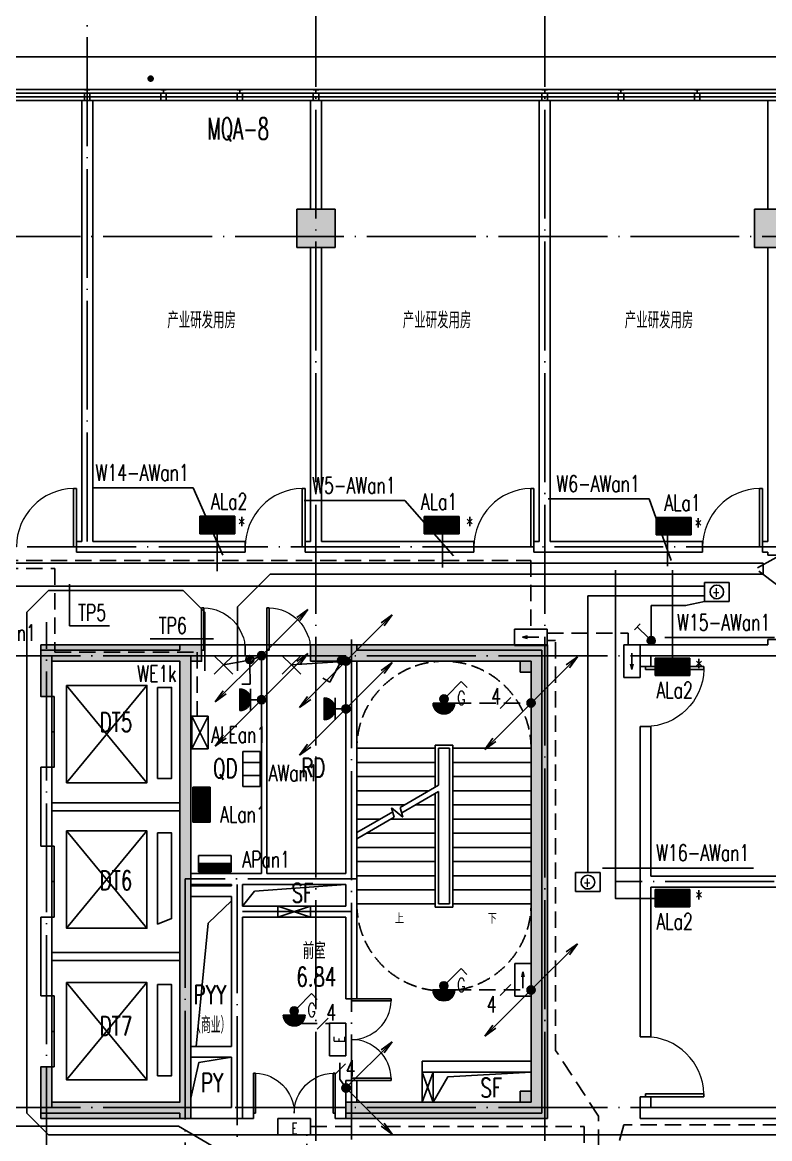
# Model space of a CAD drawing. Extents: x 1980812 to 2226895, y -554123 to 281606.
# Drawn here: x 2022974 to 2036698, y -379909 to -359403 of the extents above; entities that cross this region are included whole.
import ezdxf
from ezdxf.enums import TextEntityAlignment as Align

# ---------------------------------------------------------------- set-up
doc = ezdxf.new("R2010")
doc.units = 0
doc.header["$LTSCALE"] = 1000
doc.header["$MEASUREMENT"] = 0
for name, pattern in [('DASH', [0.35, 0.25, -0.1]), ('DOTE', [2.42, 2, -0.2, 0.02, -0.2]), ('DQXX', [4.5, 3, -1.5])]:
    doc.linetypes.add(name, pattern=pattern)
for name, color, linetype in [('$TD_AUDIT_GENERATED_(158)', 8, 'Continuous'), ('$TD_AUDIT_GENERATED_(1F3)', 7, 'Continuous'), ('$TD_AUDIT_GENERATED_(1FCF)', 8, 'Continuous'), ('$TD_AUDIT_GENERATED_(210)', 8, 'Continuous'), ('$TD_AUDIT_GENERATED_(2762)', 8, 'Continuous'), ('$TD_AUDIT_GENERATED_(276D)', 8, 'Continuous'), ('$TD_AUDIT_GENERATED_(2A51)', 8, 'Continuous'), ('1', 1, 'Continuous'), ('COLU', 8, 'Continuous'), ('COLU_HATCH', 8, 'Continuous'), ('CURTWALL', 8, 'Continuous'), ('DIM_SYMB', 8, 'Continuous'), ('dote', 8, 'DOTE'), ('DQ1', 1, 'Continuous'), ('DQ2', 2, 'Continuous'), ('DQ7', 7, 'Continuous'), ('DQK', 7, 'Continuous'), ('DQK1', 1, 'Continuous'), ('DQK7', 7, 'Continuous'), ('DQqj', 1, 'Continuous'), ('DQX', 2, 'DQXX'), ('PUB_TEXT', 8, 'Continuous'), ('STAIR', 8, 'Continuous'), ('WALL', 7, 'Continuous'), ('WINDOW', 8, 'Continuous')]:
    doc.layers.add(name, color=color, linetype=linetype)
doc.styles.add('_TCH_DIM', font='SIMPLEX', dxfattribs={"bigfont": 'GBCBIG'})
doc.styles.add('D8', font='txtw.shx', dxfattribs={"width": 0.7, "bigfont": 'hztxtw.shx'})
doc.styles.add('HZF', font='ROMANS2', dxfattribs={"width": 0.7, "bigfont": 'HZDF2'})
doc.styles.add('HZTXTW', font='txtw.shx', dxfattribs={"width": 0.6, "bigfont": 'hztxtw.shx'})

# ---------------------------------------------------------------- blocks, each defined once
blk = doc.blocks.new('$TD_AUDIT_GENERATED_(9F)')
at = {"layer": 'dote'}
for p, q in [((31700, 30469), (31700, -6248)), ((35900, 30469), (35900, -5250)), ((27500, 17700), (27500, 30123)), ((56411, 26000), (-8456, 26000)), ((56413, 23300), (-8454, 23300)), ((56413, 15600), (-8454, 15600)), ((54631, 11450), (37209, 11450)), ((56413, 7300), (-8454, 7300))]:
    blk.add_line(p, q, dxfattribs=at)
blk = doc.blocks.new('A$C63E13691')
at = {"layer": 'WALL'}
for p, q in [((0, -650), (0, 100)), ((0, 100), (200, 100)), ((200, -650), (200, 100)), ((0, -650), (200, -650)), ((0, -3400), (0, -1950)), ((0, -1950), (200, -1950)), ((200, -3400), (200, -1950)), ((0, -3400), (200, -3400)), ((0, -6150), (0, -4700)), ((0, -4700), (200, -4700)), ((200, -6150), (200, -4700)), ((0, -6150), (200, -6150)), ((0, -8200), (0, -7450)), ((0, -7450), (200, -7450)), ((200, -8200), (200, -7450)), ((0, -8200), (200, -8200))]:
    blk.add_line(p, q, dxfattribs=at)
at = {"layer": 'WINDOW'}
for p, q in [((0, -1950), (0, -650)), ((0, -4700), (0, -3400)), ((0, -7450), (0, -6150))]:
    blk.add_line(p, q, dxfattribs=at)
for points in [[(-41, -1300), (0, -1300), (0, -650), (-41, -650)], [(-41, -1300), (0, -1300), (0, -1950), (-41, -1950)], [(-41, -4050), (0, -4050), (0, -3400), (-41, -3400)], [(-41, -4050), (0, -4050), (0, -4700), (-41, -4700)], [(-41, -6800), (0, -6800), (0, -6150), (-41, -6150)], [(-41, -6800), (0, -6800), (0, -7450), (-41, -7450)]]:
    blk.add_lwpolyline(points, close=True, dxfattribs=at)
blk = doc.blocks.new('$DorLib2D$00000002')
for p, q in [((-0.5, 0), (-0.5, 0.4875)), ((-0.475, 0.4875), (-0.5, 0.4875)), ((-0.475, 0), (-0.475, 0.4875)), ((0.475, 0), (0.475, 0.4875)), ((0.475, 0.4875), (0.5, 0.4875)), ((0.5, 0), (0.5, 0.4875)), ((-0.5, 0), (-0.475, 0)), ((0.5, 0), (0.475, 0))]:
    blk.add_line(p, q)
at = {"lineweight": 13}
for centre, start, end in [((-0.4875, 0), 0, 88.53072), ((0.4875, 0), 91.46928, 180)]:
    blk.add_arc(centre, 0.4875, start, end, dxfattribs=at)
blk = doc.blocks.new('$DorLib2D$00000001')
for p, q in [((0.45, 0.975), (0.5, 0.975)), ((0.45, 0), (0.45, 0.975)), ((0.5, 0), (0.5, 0.975)), ((0.5, 0), (0.45, 0))]:
    blk.add_line(p, q)
at = {"lineweight": 13}
blk.add_arc((0.475, 0), 0.975, 91.4693, 180, dxfattribs=at)
blk = doc.blocks.new('$TD_AUDIT_GENERATED_(15B)')
at = {"layer": '$TD_AUDIT_GENERATED_(158)'}
for p, q in [((1825, 3200), (-525, 3200)), ((1825, 3050), (-525, 3050)), ((1825, 450), (-525, 450)), ((1825, 300), (-525, 300))]:
    blk.add_line(p, q, dxfattribs=at)
at = {"layer": '$TD_AUDIT_GENERATED_(210)'}
for p, q in [((3625, 1100), (4225, 1300)), ((4225, 1100), (3625, 1300))]:
    blk.add_line(p, q, dxfattribs=at)
for points in [[(2975, 1300), (3196, 1577), (4875, 1700)], [(2125, -1275), (2345, 986), (2775, 1400)], [(2025, -2225), (2176, -1571), (2775, -1475)], [(6475, -2300), (6749, -1834), (8275, -1750)]]:
    blk.add_lwpolyline(points, dxfattribs=at)
blk.add_lwpolyline([(3625, 1300), (4225, 1300), (4225, 1100), (3625, 1100)], close=True, dxfattribs=at)
at = {"layer": 'DIM_SYMB'}
for p, q in [((6475, -2300), (6275, -1750)), ((6475, -1750), (6275, -2300))]:
    blk.add_line(p, q, dxfattribs=at)
for points in [[(7525, 1210, 0, 0, 0), (7525, 4800, 0, 0, 0), (5825, 4800, 0, 0, 0), (5825, 3310, 40, 0, 0), (5825, 3160, 0, 0, 0)], [(5825, 1210, 0, 0, 0), (5825, 2750, 40, 0, 0), (5825, 2900, 0, 0, 0)]]:
    blk.add_lwpolyline(points, format="xyseb", dxfattribs=at)
for points in [[(6475, -2300), (6475, -1750), (6275, -1750), (6275, -2300)], [(6475, -1750), (8275, -1750), (8275, -2300), (6475, -2300)]]:
    blk.add_lwpolyline(points, close=True, dxfattribs=at)
at = {"layer": 'dote'}
for p, q in [((-625, -3652), (-625, 6515)), ((4975, 6200), (4975, -2986)), ((1925, 1800), (1925, -3715)), ((5075, 1800), (1925, 1800)), ((2875, 1700), (2875, -3715)), ((4975, 1200), (2875, 1200))]:
    blk.add_line(p, q, dxfattribs=at)
at = {"layer": 'STAIR'}
for p, q in [((5075, 2655), (5075, 4200)), ((5075, 4200), (6515, 4200)), ((6515, 3486), (6515, 4260)), ((6515, 4260), (6835, 4260)), ((6575, 3521), (6575, 4200)), ((6575, 3521), (6575, 4200)), ((6575, 4200), (6775, 4200)), ((6775, 4200), (6775, 1340)), ((6775, 4200), (6775, 1340)), ((6835, 4260), (6835, 1280)), ((8275, 4200), (6835, 4200)), ((8275, 4200), (8275, 1340)), ((5075, 3940), (6515, 3940)), ((8275, 3940), (6835, 3940)), ((5075, 3680), (6515, 3680)), ((5872, 3115), (6575, 3521)), ((8275, 3680), (6835, 3680)), ((5075, 3420), (6400, 3420)), ((5899, 3015), (6575, 3405)), ((6515, 1280), (6515, 3371)), ((6575, 1340), (6575, 3405)), ((6575, 1340), (6575, 3405)), ((8275, 3420), (6835, 3420)), ((5075, 3160), (5950, 3160)), ((5761, 2935), (5714, 3107)), ((5714, 3107), (5920, 2935)), ((5920, 2935), (5872, 3115)), ((6150, 3160), (6515, 3160)), ((8275, 3160), (6835, 3160)), ((5075, 2655), (5734, 3035)), ((5075, 2539), (5761, 2935)), ((5075, 2900), (5500, 2900)), ((5700, 2900), (6515, 2900)), ((8275, 2900), (6835, 2900)), ((5075, 1340), (5075, 2539)), ((5250, 2640), (6515, 2640)), ((8275, 2640), (6835, 2640)), ((5075, 2380), (6515, 2380)), ((8275, 2380), (6835, 2380)), ((5075, 2120), (6515, 2120)), ((8275, 2120), (6835, 2120)), ((5075, 1860), (6515, 1860)), ((8275, 1860), (6835, 1860)), ((5075, 1600), (6515, 1600)), ((8275, 1600), (6835, 1600)), ((5075, 1340), (6515, 1340)), ((6835, 1280), (6515, 1280)), ((6775, 1340), (6575, 1340)), ((6575, 1340), (6775, 1340)), ((8275, 1340), (6835, 1340))]:
    blk.add_line(p, q, dxfattribs=at)
at = {"layer": 'STAIR', "linetype": 'DASH'}
for centre, start, end in [((6675, 4200), 0, 180), ((6675, 1340), 180, 360)]:
    blk.add_arc(centre, 1600, start, end, dxfattribs=at)
at = {"layer": 'WALL'}
for p, q in [((-725, 6000), (-625, 6000)), ((-725, 6000), (-725, 5800)), ((-625, 6000), (1825, 6000)), ((1825, 6100), (1825, 6000)), ((2025, 6100), (1825, 6100)), ((1825, 6000), (1825, 6000)), ((2025, 6100), (2025, 6100)), ((2225, 6100), (2025, 6100)), ((2225, 5900), (2225, 6100)), ((3375, 6100), (3025, 6100)), ((3025, 6100), (3025, 5900)), ((3425, 6100), (3375, 6100)), ((3425, 5900), (3425, 6100)), ((5075, 6100), (4225, 6100)), ((4225, 6100), (4225, 5900)), ((5075, 6100), (5075, 6000)), ((8475, 6000), (5075, 6000)), ((8475, 6000), (8475, -1650)), ((-725, 5800), (-725, 5800)), ((-725, 5150), (-725, 5800)), ((-525, 5150), (-525, 5800)), ((-525, 5800), (1825, 5800)), ((1825, 5800), (1825, 1800)), ((2025, 5900), (2225, 5900)), ((2025, 5900), (2025, 1900)), ((2025, 5900), (2025, 5900)), ((3025, 5900), (3325, 5900)), ((3325, 5900), (3325, 1900)), ((3425, 5900), (3425, 1900)), ((4225, 5900), (4875, 5900)), ((4875, 5900), (4875, 5900)), ((4875, 5900), (4875, 1900)), ((8275, 5800), (5075, 5800)), ((5075, 5800), (5075, 1800)), ((8275, 5800), (8275, -1550)), ((-725, 5150), (-525, 5150)), ((2025, 1900), (2875, 1900)), ((2875, 1900), (3325, 1900)), ((3425, 1900), (4875, 1900)), ((1825, 1800), (1825, 1575)), ((2025, 1700), (2775, 1700)), ((2025, 1700), (2025, 1675)), ((2025, 1675), (2775, 1675)), ((2775, 1700), (2775, 1675)), ((2975, 1700), (2975, 1575)), ((2975, 1700), (3375, 1700)), ((3375, 1700), (4875, 1700)), ((4875, 1700), (4875, 1300)), ((5075, 1800), (5075, 1200)), ((1825, 1575), (1825, -1375)), ((2025, 1475), (2775, 1475)), ((2025, 1475), (2025, -1275)), ((2775, 1475), (2775, 1200)), ((2975, 1575), (2975, 1300)), ((2975, 1300), (4875, 1300)), ((2775, 1200), (2775, -1275)), ((2975, 1100), (4875, 1100)), ((2975, 1100), (2975, -1375)), ((4875, 1100), (4875, -400)), ((5075, -400), (5075, 1200)), ((4875, -400), (5075, -400)), ((1825, -1375), (1825, -2300)), ((2025, -1275), (2775, -1275)), ((2975, -1375), (2975, -2600)), ((2025, -1475), (2775, -1475)), ((2025, -1475), (2025, -2400)), ((2775, -1475), (2775, -2400)), ((8275, -1550), (6275, -1550)), ((6275, -1550), (6275, -2300)), ((-725, -2300), (-725, -1650)), ((-725, -1650), (-525, -1650)), ((-525, -2300), (-525, -1650)), ((8275, -1750), (6475, -1750)), ((6475, -1750), (6475, -2300)), ((8275, -1750), (8275, -2300)), ((8475, -1650), (8475, -2500)), ((5075, -1900), (4875, -1900)), ((4875, -1900), (4875, -2500)), ((5075, -2300), (5075, -1900)), ((-725, -2300), (-725, -2300)), ((-725, -2500), (-725, -2300)), ((1825, -2300), (-525, -2300)), ((2775, -2400), (2025, -2400)), ((2025, -2400), (2025, -2400)), ((6275, -2300), (5075, -2300)), ((8275, -2300), (6475, -2300)), ((-625, -2500), (-725, -2500)), ((1825, -2500), (-625, -2500)), ((1825, -2500), (1825, -2600)), ((2975, -2600), (1825, -2600)), ((6375, -2500), (4875, -2500)), ((8475, -2500), (6375, -2500))]:
    blk.add_line(p, q, dxfattribs=at)
at = {"layer": 'WINDOW'}
for p, q in [((3025, 6100), (2225, 6100)), ((4225, 6100), (3425, 6100)), ((3025, 5900), (2225, 5900)), ((4225, 5900), (3425, 5900))]:
    blk.add_line(p, q, dxfattribs=at)
at = {"layer": 'WINDOW', "color": 1}
for p, q in [((1219, 5356), (-256, 3567)), ((-256, 5356), (1219, 3567)), ((1219, 2681), (-256, 893)), ((-256, 2681), (1219, 893)), ((1219, -105), (-256, -1893)), ((-256, -105), (1219, -1893))]:
    blk.add_line(p, q, dxfattribs=at)
for points in [[(-256, 5356), (1219, 5356), (1219, 3567), (-256, 3567)], [(1415, 5319), (1673, 5319), (1673, 3647), (1415, 3647)], [(-256, 2681), (1219, 2681), (1219, 893), (-256, 893)], [(1415, 2644), (1673, 2644), (1673, 1072), (1415, 972)], [(-256, -105), (1219, -105), (1219, -1893), (-256, -1893)], [(1415, -142), (1673, -142), (1673, -1814), (1415, -1814)]]:
    blk.add_lwpolyline(points, close=True, dxfattribs=at)
at = {"layer": 'WINDOW'}
for name, p, xscale, yscale, zscale, rotation in [('$DorLib2D$00000001', (2625, 6000), 800, -800, 800, 180.0000000059111), ('$DorLib2D$00000001', (3825, 6000), 800, -800, 800, 180.0000000534567), ('$DorLib2D$00000002', (4975, -1150), 1500, 1500, 1500, 270.0000000371895)]:
    blk.add_blockref(name, p, dxfattribs=dict(at, xscale=xscale, yscale=yscale, zscale=zscale, rotation=rotation))
at = {"layer": '$TD_AUDIT_GENERATED_(1F3)'}
for s, height, style, width, p in [('DT5', 350, 'HZF', 0.7, (652, 4680)), ('QD', 350, 'HZF', 0.7, (2660, 3832)), ('RD', 350, 'HZF', 0.7, (4272, 3846)), ('DT6', 350, 'HZF', 0.7, (652, 1772)), ('SF', 350, 'HZF', 0.7, (4075, 1541)), ('\\M+5C7B0\\M+5CAD2', 300, 'D8', 0.7, (4293, 479)), ('6.84', 350, 'HZF', 0.7, (4331, 3)), ('PYY', 350, 'HZF', 0.7, (2376, -327)), ('DT7', 350, 'HZF', 0.7, (652, -899)), ('\\M+5A3A8\\M+5C9CC\\M+5D2B5\\M+5A3A9', 300, 'HZTXTW', 0.5, (2392, -885)), ('PY', 350, 'HZF', 0.7, (2417, -1942)), ('SF', 350, 'HZF', 0.7, (7544, -2035))]:
    blk.add_text(s, height=height, dxfattribs=dict(at, style=style, width=width)).set_placement(p, align=Align.MIDDLE_CENTER)
at = {"layer": 'PUB_TEXT', "style": '_TCH_DIM'}
for s, p in [('\\M+5C9CF', (5773, 982)), ('\\M+5CFC2', (7478, 982))]:
    blk.add_text(s, height=168.8, dxfattribs=at).set_placement(p)
blk = doc.blocks.new('A$C46407C4F')
at = {"layer": '$TD_AUDIT_GENERATED_(158)', "color": 2}
blk.add_lwpolyline([(14850, 3600), (14850, 3300), (49500, 3300), (49500, -8100), (49800, -8100)], dxfattribs=at)
at = {"layer": 'CURTWALL'}
for p, q in [((31700, 2700), (14550, 2700)), ((35900, 2700), (31700, 2700)), ((48700, 2700), (35900, 2700)), ((31700, 2633), (14550, 2633)), ((31700, 2567), (14550, 2567)), ((31700, 2500), (14550, 2500)), ((35900, 2633), (31700, 2633)), ((35900, 2567), (31700, 2567)), ((35900, 2500), (31700, 2500)), ((48700, 2633), (35900, 2633)), ((48700, 2567), (35900, 2567)), ((48700, 2500), (35900, 2500))]:
    blk.add_line(p, q, dxfattribs=at)
at = {"layer": 'DIM_SYMB', "const_width": 60}
blk.add_lwpolyline([(28664, 2930, 1), (28664, 2870, 1)], format="xyb", close=True, dxfattribs=at)
at = {"layer": 'dote'}
blk.add_line((4617, -5700), (53728, -5700), dxfattribs=at)
at = {"layer": 'WALL'}
for p, q in [((27400, -5600), (27400, 2500)), ((27400, 2500), (27600, 2500)), ((27600, -5600), (27600, 2500)), ((31600, 2500), (31600, 500)), ((31800, 2500), (31800, 500)), ((35800, -5600), (35800, 2500)), ((36000, -5600), (36000, 2500)), ((40000, 500), (40000, 2500)), ((40000, 2500), (40200, 2500)), ((31800, 500), (31600, 500)), ((40000, 500), (40200, 500)), ((31600, -200), (31600, -5600)), ((31800, -200), (31600, -200)), ((31800, -200), (31800, -5600)), ((40000, -5600), (40000, -200)), ((40000, -200), (40200, -200)), ((27400, -5600), (27300, -5600)), ((27300, -5600), (27300, -5800)), ((30400, -5600), (27600, -5600)), ((30400, -5800), (30400, -5600)), ((31600, -5600), (31500, -5600)), ((31500, -5600), (31500, -5800)), ((34600, -5600), (31800, -5600)), ((34600, -5800), (34600, -5600)), ((35800, -5600), (35700, -5600)), ((35700, -5600), (35700, -5800)), ((38800, -5600), (36000, -5600)), ((38800, -5800), (38800, -5600)), ((40000, -5600), (39900, -5600)), ((39900, -5600), (39900, -5800)), ((27300, -5800), (27500, -5800)), ((27500, -5800), (30400, -5800)), ((31500, -5800), (31700, -5800)), ((31700, -5800), (34600, -5800)), ((35700, -5800), (35900, -5800)), ((35900, -5800), (38800, -5800)), ((39900, -5800), (40000, -5800)), ((40000, -5800), (40000, -5850)), ((40000, -5850), (40200, -5850)), ((37650, -7500), (37650, -7900)), ((40000, -7500), (37650, -7500)), ((40200, -7400), (40000, -7400)), ((40000, -7400), (40000, -7500)), ((37850, -7900), (37850, -7700)), ((40100, -7700), (37850, -7700)), ((37650, -7900), (37850, -7900)), ((37850, -9000), (37650, -9000)), ((37650, -9000), (37650, -11850)), ((37850, -11750), (37850, -9000)), ((37650, -11850), (37650, -14700)), ((37850, -11750), (46800, -11750)), ((37850, -11950), (46700, -11950)), ((37850, -14700), (37850, -11950)), ((37650, -14700), (37850, -14700)), ((37850, -15800), (37650, -15800)), ((37650, -15800), (37650, -16200)), ((37850, -16000), (37850, -15800)), ((46100, -16000), (37850, -16000)), ((46100, -16200), (37650, -16200))]:
    blk.add_line(p, q, dxfattribs=at)
at = {"layer": 'WINDOW', "xscale": 1100, "yscale": 1100, "zscale": 1100}
blk.add_blockref('$DorLib2D$00000001', (26750, -5700), dxfattribs=at)
at = {"layer": 'WINDOW'}
for p, xscale, yscale, zscale, rotation in [((30950, -5700), 1100, 1100, 1100, 1.799340664849973e-09), ((35150, -5700), 1100, 1100, 1100, 359.9999999991003), ((39350, -5700), 1100, 1100, 1100, 359.9999999991003), ((37750, -8450), 1100, -1100, 1100, 89.99999999999372), ((37750, -15250), -1100, -1100, -1100, 90)]:
    blk.add_blockref('$DorLib2D$00000001', p, dxfattribs=dict(at, xscale=xscale, yscale=yscale, zscale=zscale, rotation=rotation))
blk = doc.blocks.new('A$C28812CA5')
at = {"layer": '$TD_AUDIT_GENERATED_(1F3)', "style": 'D8', "width": 0.7}
for p in [(29600, -1537), (33924, -1537), (38000, -1537)]:
    blk.add_text('\\M+5B2FA\\M+5D2B5\\M+5D1D0\\M+5B7A2\\M+5D3C3\\M+5B7BF', height=300, rotation=0.0006, dxfattribs=at).set_placement(p, align=Align.MIDDLE_CENTER)
blk = doc.blocks.new('$TD_AUDIT_GENERATED_(2768)')
at = {"layer": '$TD_AUDIT_GENERATED_(276D)'}
blk.add_line((115028288, 22648046), (115028222, 22648046), dxfattribs=at)
for points in [[(115028222, 22648096), (115028225, 22648096), (115028225, 22647996), (115028222, 22647996)], [(115028288, 22648096), (115028422, 22648096), (115028422, 22647996), (115028288, 22647996)]]:
    blk.add_lwpolyline(points, close=True, dxfattribs=at)
blk = doc.blocks.new('$TD_AUDIT_GENERATED_(2963)')
at = {"layer": 'WINDOW', "rotation": 270}
for p in [(-22620546, 115030922), (-22619146, 115030922), (-22617746, 115030922), (-22616346, 115030922), (-22612146, 115030922), (-22610746, 115030922), (-22609346, 115030922)]:
    blk.add_blockref('$TD_AUDIT_GENERATED_(2768)', p, dxfattribs=at)
blk = doc.blocks.new('$TD_AUDIT_GENERATED_(3BB2)')
at = {"layer": 'COLU_HATCH'}
h = blk.add_hatch(color=256, dxfattribs=at)
h.dxf.hatch_style = 1
h.paths.add_polyline_path([(31350, 23800), (32050, 23800), (32050, 23100), (31350, 23100)])
h = blk.add_hatch(color=256, dxfattribs=at)
h.dxf.hatch_style = 1
h.paths.add_polyline_path([(39750, 23800), (40450, 23800), (40450, 23100), (39750, 23100)])
h = blk.add_hatch(color=256, dxfattribs=at)
h.dxf.hatch_style = 1
h.paths.add_polyline_path([(26650, 15800), (26650, 14850), (26850, 14850), (26850, 15500), (29600, 15500), (29600, 15800)])
h = blk.add_hatch(color=256, dxfattribs=at)
h.dxf.hatch_style = 1
h.paths.add_polyline_path([(31600, 15500), (35450, 15500), (35450, 15300), (35650, 15300), (35650, 7600), (35450, 7600), (35450, 7400), (32250, 7400), (32250, 7100), (35950, 7100), (35950, 15800), (31600, 15800)])
h = blk.add_hatch(color=256, dxfattribs=at)
h.dxf.hatch_style = 1
h.paths.add_polyline_path([(29400, 15500), (29400, 7400), (29200, 7400), (29200, 15500)])
h = blk.add_hatch(color=256, dxfattribs=at)
h.dxf.hatch_style = 1
h.paths.add_polyline_path([(26650, 7100), (26650, 8050), (26850, 8050), (26850, 7400), (29400, 7400), (29400, 7100)])
at = {"layer": 'COLU'}
for points in [[(31350, 23800), (32050, 23800), (32050, 23100), (31350, 23100)], [(39750, 23800), (40450, 23800), (40450, 23100), (39750, 23100)], [(29600, 15800), (29600, 15500), (29400, 15500), (29400, 7400), (29400, 7400), (29400, 7100), (26650, 7100), (26650, 8050), (26850, 8050), (26850, 7400), (29200, 7400), (29200, 15500), (26850, 15500), (26850, 14850), (26650, 14850), (26650, 15800)], [(31600, 15500), (35450, 15500), (35450, 15300), (35650, 15300), (35650, 7600), (35450, 7600), (35450, 7400), (32250, 7400), (32250, 7100), (35950, 7100), (35950, 15800), (31600, 15800)]]:
    blk.add_lwpolyline(points, close=True, dxfattribs=at)
blk = doc.blocks.new('dd')
at = {"layer": 'DQK1', "color": 1}
for p, q in [((-200, 100), (200, 100)), ((-200, 92), (200, 92)), ((-196, 62), (196, 62)), ((-188, 32), (188, 32)), ((-174, 2), (174, 2)), ((-154, -28), (154, -28)), ((-122, -58), (122, -58)), ((-68, -88), (68, -88))]:
    blk.add_line(p, q, dxfattribs=at)
blk.add_arc((0, 100), 200, 180, 0, dxfattribs=at)
blk = doc.blocks.new('*X249')
at = {"color": 0}
for p, q in [((5315, 4110), (5515, 4110)), ((5320, 4140), (5510, 4140)), ((5335, 4170), (5495, 4170)), ((5371, 4200), (5459, 4200)), ((5320, 4080), (5510, 4080)), ((5335, 4050), (5495, 4050)), ((5372, 4020), (5459, 4020))]:
    blk.add_line(p, q, dxfattribs=at)
blk = doc.blocks.new('kg')
at = {"layer": 'DQK1'}
for p, q in [((53, 53), (318, 318)), ((318, 318), (424, 212))]:
    blk.add_line(p, q, dxfattribs=at)
blk.add_circle((0, 0), 75, dxfattribs=at)
at = {"layer": 'DQK1', "xscale": 0.75, "yscale": 0.75, "zscale": 0.75}
blk.add_blockref('*X249', (-4061, -3083), dxfattribs=at)
at = {"layer": 'DQK7', "style": 'D8', "width": 0.7}
blk.add_text('G', height=250, dxfattribs=at).set_placement((241, -107))
blk = doc.blocks.new('*X251')
at = {"color": 0}
for p, q in [((126, 2940), (274, 2940)), ((128, 2970), (272, 2970)), ((137, 2910), (263, 2910)), ((144, 3000), (256, 3000)), ((173, 2880), (227, 2880))]:
    blk.add_line(p, q, dxfattribs=at)
blk = doc.blocks.new('j')
at = {"layer": '1', "color": 7}
blk.add_line((850, 850), (850, 850), dxfattribs=at)
blk.add_line((850, 850), (850, 850), dxfattribs=at)
blk.add_line((850, 850), (850, 850), dxfattribs=at)
blk.add_line((850, 850), (850, 850), dxfattribs=at)
blk.add_line((850, 850), (850, 850), dxfattribs=at)
blk.add_line((850, 850), (850, 850), dxfattribs=at)
blk.add_line((850, 850), (850, 850), dxfattribs=at)
blk.add_line((850, 850), (850, 850), dxfattribs=at)
blk.add_line((850, 850), (850, 850), dxfattribs=at)
blk.add_line((850, 850), (850, 850), dxfattribs=at)
blk.add_line((850, 850), (850, 850), dxfattribs=at)
blk.add_line((850, 850), (850, 850), dxfattribs=at)
blk.add_line((850, 850), (850, 850), dxfattribs=at)
blk.add_line((850, 850), (850, 850), dxfattribs=at)
blk.add_line((850, 850), (850, 850), dxfattribs=at)
blk.add_line((850, 850), (850, 850), dxfattribs=at)
blk.add_line((850, 850), (850, 850), dxfattribs=at)
blk.add_line((850, 850), (850, 850), dxfattribs=at)
at = {"layer": 'DQK1'}
blk.add_circle((0, 0), 75, dxfattribs=at)
at = {"layer": 'DQK7'}
for p, q in [((0, 0), (850, 850)), ((850, 850), (647, 703)), ((850, 850), (703, 647))]:
    blk.add_line(p, q, dxfattribs=at)
at = {"layer": 'DQK1'}
blk.add_blockref('*X251', (-200, -2950), dxfattribs=at)
blk = doc.blocks.new('P')
at = {"layer": 'DQK7'}
blk.add_line((-100, -100), (100, 100), dxfattribs=at)
blk = doc.blocks.new('4')
at = {"layer": 'DQK7', "linetype": 'ByBlock', "style": 'D8', "width": 0.7}
blk.add_text('4', height=300, dxfattribs=at).set_placement((-100, -193))
blk = doc.blocks.new('dyz')
at = {"layer": 'DQK1'}
for p, q in [((-300, 0), (300, 0)), ((-300, -300), (-300, 0)), ((300, 0), (300, -300)), ((300, -300), (-300, -300))]:
    blk.add_line(p, q, dxfattribs=at)
at = {"layer": 'DQK7'}
for q in [(-58, -127), (-58, -127), (150, -150), (-58, -173), (-58, -173)]:
    blk.add_line((-150, -150), q, dxfattribs=at)
blk = doc.blocks.new('dyk')
at = {"layer": 'DQK1'}
for p, q in [((-300, 150), (300, 150)), ((-300, -150), (-300, 150)), ((300, 150), (300, -150)), ((300, -150), (-300, -150))]:
    blk.add_line(p, q, dxfattribs=at)
at = {"layer": 'DQK7', "style": 'D8', "width": 0.7}
blk.add_text('E', height=200, dxfattribs=at).set_placement((5, -31), align=Align.MIDDLE_CENTER)
blk = doc.blocks.new('DQZ')
at = {"layer": 'DQK1'}
for q in [(-170, 170), (-170, -170), (170, 170), (170, -170)]:
    blk.add_line((0, 0), q, dxfattribs=at)
at = {"layer": 'DQK1', "ltscale": 0.08}
blk.add_line((-170, -170), (170, -170), dxfattribs=at)
blk = doc.blocks.new('*X257')
at = {"color": 0}
for p, q in [((5315, 4110), (5515, 4110)), ((5320, 4140), (5510, 4140)), ((5335, 4170), (5495, 4170)), ((5371, 4200), (5459, 4200)), ((5320, 4080), (5510, 4080)), ((5335, 4050), (5495, 4050)), ((5372, 4020), (5459, 4020))]:
    blk.add_line(p, q, dxfattribs=at)
blk = doc.blocks.new('k1')
at = {"layer": 'DQK1'}
for p, q in [((53, 53), (318, 318)), ((318, 318), (424, 212))]:
    blk.add_line(p, q, dxfattribs=at)
blk.add_circle((0, 0), 75, dxfattribs=at)
at = {"layer": 'DQK1', "xscale": 0.75, "yscale": 0.75, "zscale": 0.75}
blk.add_blockref('*X257', (-4061, -3083), dxfattribs=at)
blk = doc.blocks.new('*X245')
at = {"color": 0}
for p, q in [((8700, 8370), (9500, 8370)), ((8700, 8340), (9500, 8340)), ((8700, 8310), (9500, 8310)), ((8700, 8280), (9500, 8280)), ((8700, 8250), (9500, 8250)), ((8700, 8220), (9500, 8220)), ((8700, 8190), (9500, 8190)), ((8700, 8160), (9500, 8160)), ((8700, 8130), (9500, 8130)), ((8700, 8100), (9500, 8100)), ((8700, 8070), (9500, 8070)), ((8700, 8040), (9500, 8040)), ((8700, 8010), (9500, 8010))]:
    blk.add_line(p, q, dxfattribs=at)
blk = doc.blocks.new('XM')
at = {"layer": '1'}
for p, q in [((320, 168), (-320, 168)), ((-320, 168), (-320, -152)), ((320, -152), (320, 168)), ((-320, -152), (320, -152))]:
    blk.add_line(p, q, dxfattribs=at)
at = {"layer": '1', "xscale": 0.8, "yscale": 0.8, "zscale": 0.8}
blk.add_blockref('*X245', (-7280, -6552), dxfattribs=at)
blk = doc.blocks.new('xl')
at = {"layer": 'DQK1'}
h = blk.add_hatch(dxfattribs=at)
h.set_pattern_fill('LINE', color=1, scale=8, style=0)
h.set_pattern_definition([(0, (-712.643, -443.37), (0, 25.4), [])])
h.paths.add_polyline_path([(300, -150), (300, 0), (-300, 0), (-300, -150)])
at = {"layer": 'DQK1', "color": 1}
for p, q in [((-300, 150), (300, 150)), ((-300, -150), (-300, 150)), ((300, 0), (-300, 0)), ((300, 150), (300, -150)), ((300, -150), (-300, -150))]:
    blk.add_line(p, q, dxfattribs=at)
blk = doc.blocks.new('xmj')
at = {"layer": 'DQK1', "color": 1}
for p, q in [((-300, 150), (300, -150)), ((-300, -150), (300, 150)), ((300, 150), (-300, 150)), ((-300, 150), (-300, -150)), ((300, -150), (300, 150)), ((-300, -150), (300, -150))]:
    blk.add_line(p, q, dxfattribs=at)
blk = doc.blocks.new('XDB')
at = {"layer": 'DQK1'}
for p, q in [((-320, 160), (-320, -160)), ((320, 160), (-320, 160)), ((-120, 160), (-120, -160)), ((120, -160), (120, 160)), ((320, -160), (320, 160)), ((-320, -160), (320, -160))]:
    blk.add_line(p, q, dxfattribs=at)
blk = doc.blocks.new('FP')
at = {"layer": 'DQK1'}
for p, q in [((-225, 175), (-225, -175)), ((225, 175), (-225, 175)), ((225, -175), (225, 175)), ((-225, -175), (225, -175))]:
    blk.add_line(p, q, dxfattribs=at)
blk.add_circle((0, 0), 125, dxfattribs=at)
at = {"layer": 'DQK7', "style": 'D8', "width": 0.7}
for s, p in [('+', (-83, -89)), ('-', (-80, -202))]:
    blk.add_text(s, height=180, dxfattribs=at).set_placement(p)
blk = doc.blocks.new('*X263')
at = {"color": 0, "linetype": 'Continuous'}
for p, q in [((28109, 10830), (28307, 10830)), ((28109, 10800), (28307, 10800)), ((28118, 10860), (28297, 10860)), ((28119, 10770), (28297, 10770)), ((28141, 10890), (28274, 10890)), ((28142, 10740), (28273, 10740))]:
    blk.add_line(p, q, dxfattribs=at)
blk = doc.blocks.new('KTA')
at = {"layer": 'DQK1'}
for p, q in [((53, 53), (256, 256)), ((203, 309), (309, 203))]:
    blk.add_line(p, q, dxfattribs=at)
blk.add_circle((0, 0), 75, dxfattribs=at)
at = {"layer": 'DQK1', "xscale": 0.75, "yscale": 0.75, "zscale": 0.75, "rotation": 180}
blk.add_blockref('*X263', (21156, 8112), dxfattribs=at)
blk = doc.blocks.new('z1d')
at = {"layer": 'DQK1'}
for p, q in [((0, -200), (0, 0)), ((-200, -200), (200, -200)), ((-200, -390), (200, -390)), ((-200, -400), (200, -400)), ((-196, -360), (196, -360)), ((-187, -330), (187, -330)), ((-173, -300), (173, -300)), ((-152, -270), (152, -270)), ((-120, -240), (120, -240)), ((-62, -210), (62, -210))]:
    blk.add_line(p, q, dxfattribs=at)
blk.add_arc((0, -400), 200, 0, 180, dxfattribs=at)

msp = doc.modelspace()

# ---------------------------------------------------------------- linework, layer by layer
at = {"layer": 'DQ2'}
for p, q in [((2026553.5, -368796.5), (2026553.5, -369485.2)), ((2030688.6, -368798.1), (2030688.6, -369415.4)), ((2034820.2, -368819.8), (2034820.2, -369391.2)), ((2034912.1, -371081.3), (2034912.1, -369467.6)), ((2026666.5, -371207.3), (2027079, -371130.2)), ((2027224.6, -371096), (2027366.5, -371037.6)), ((2027915.8, -371207.3), (2028764.7, -371147.5))]:
    msp.add_line(p, q, dxfattribs=at)
for points in [[(2037048.9, -368550.9), (2037048.9, -369104), (2036472, -369424.5)], [(2034592.1, -375499.3), (2033867.8, -375499.3), (2033867.8, -369466.8)], [(2035502.3, -369757.4), (2021099.3, -369757.4), (2021099.3, -372210.1)], [(2035502.3, -369939.4), (2033359.4, -369939.4), (2033359.4, -375020.2)], [(2034522.6, -370687.6), (2034522.6, -370115.3), (2035152.1, -370115.3), (2035502.3, -370039.7)], [(2021203.2, -378268), (2021203.2, -379680.6), (2025844.4, -379680.6), (2027302.7, -380536), (2027975.6, -380536)]]:
    msp.add_lwpolyline(points, dxfattribs=at)
at = {"layer": 'DQ7'}
for p, q in [((2024260.6, -367952.6), (2026111.3, -367952.6)), ((2026111.3, -367952.6), (2026657, -369193)), ((2028148.8, -368188.7), (2029999.5, -368188.7)), ((2029999.5, -368188.7), (2030894.5, -369202.5)), ((2032632.6, -368157.1), (2034483.3, -368157.1)), ((2034483.3, -368157.1), (2034887.7, -369286.4)), ((2037365.7, -370143.8), (2036500, -369485)), ((2023840.7, -370491.4), (2023840.7, -369725.2)), ((2024575.9, -370491.4), (2023840.7, -370491.4)), ((2026483.2, -370728.7), (2025321.2, -370728.7)), ((2034772.2, -370705.2), (2036786.4, -370705.2)), ((2033629.4, -374937), (2036402.1, -374937))]:
    msp.add_line(p, q, dxfattribs=at)
at = {"layer": 'DQqj', "ltscale": 0.15}
for p, q in [((2020719.3, -369337.6), (2026677.3, -369337.6)), ((2026677.3, -369337.6), (2036580.5, -369337.6)), ((2036580.5, -369537.6), (2036580.5, -369337.6)), ((2027526.9, -369537.6), (2026926.9, -370137.6)), ((2027526.9, -369537.6), (2036580.5, -369537.6)), ((2023055.5, -370237.6), (2023455.5, -369837.6)), ((2023455.5, -369837.6), (2025926.9, -369837.6)), ((2025926.9, -369837.6), (2026326.9, -370237.6)), ((2023055.5, -370237.6), (2023055.5, -379437.6)), ((2026326.9, -371315.2), (2026326.9, -370237.6)), ((2026926.9, -371315.2), (2026926.9, -370137.6)), ((2023455.5, -379837.6), (2023055.5, -379437.6)), ((2023455.5, -379837.6), (2040440, -379837.6))]:
    msp.add_line(p, q, dxfattribs=at)
at = {"layer": 'DQX', "ltscale": 0.1}
for p, q in [((2030916.5, -371907.6), (2032316.5, -371907.6)), ((2030914.9, -377177.6), (2032316.5, -377177.6)), ((2028089, -377795.7), (2028616.5, -377795.7)), ((2028200, -380305), (2028200, -379837.6))]:
    msp.add_line(p, q, dxfattribs=at)
for points in [[(2021245.2, -369287.6), (2032309.3, -369287.6), (2032309.3, -370547.1)], [(2021245.2, -369437.6), (2023570, -369437.6), (2023570, -370971), (2026182, -370971), (2026182, -372147.2)], [(2032609.3, -370625.5), (2034101.6, -370625.5), (2034101.6, -370837.6)], [(2033555.3, -380937.6), (2033555.3, -379495.1), (2032766.3, -378287), (2032766.3, -370757.8), (2032609.3, -370757.8)], [(2028916.5, -378977.3), (2028806.3, -378814.9), (2028806.3, -378387.6)], [(2028266.5, -379687.6), (2033292.2, -379687.6), (2033292.2, -380937.6)], [(2038674.5, -379652), (2034021.3, -379652), (2033666.5, -380937.6)]]:
    msp.add_lwpolyline(points, dxfattribs=at)
at = {"layer": 'WALL'}
for p, q in [((2027216.5, -379337.6), (2027016.5, -379337.6)), ((2027016.5, -379337.6), (2027016.5, -379537.6)), ((2027216.5, -379537.6), (2027216.5, -379337.6)), ((2028916.5, -379337.6), (2028716.5, -379337.6)), ((2028716.5, -379337.6), (2028716.5, -379537.6)), ((2028916.5, -379537.6), (2028916.5, -379337.6)), ((2027016.5, -379537.6), (2027216.5, -379537.6)), ((2028716.5, -379537.6), (2028916.5, -379537.6))]:
    msp.add_line(p, q, dxfattribs=at)

# ---------------------------------------------------------------- block references
at = {"layer": '$TD_AUDIT_GENERATED_(1FCF)'}
msp.add_blockref('A$C28812CA5', (1996666.5, -363337.6), dxfattribs=at)
at = {"layer": '$TD_AUDIT_GENERATED_(210)'}
msp.add_blockref('A$C46407C4F', (1996666.5, -363337.6), dxfattribs=at)
at = {"layer": '$TD_AUDIT_GENERATED_(2762)'}
msp.add_blockref('$TD_AUDIT_GENERATED_(2963)', (1996666.5, -363337.6), dxfattribs=at)
at = {"layer": 'COLU'}
for name, p in [('$TD_AUDIT_GENERATED_(3BB2)', (1996666.5, -386637.6)), ('$TD_AUDIT_GENERATED_(15B)', (2024041.5, -376937.6))]:
    msp.add_blockref(name, p, dxfattribs=at)
at = {"layer": 'COLU', "xscale": -1}
msp.add_blockref('A$C63E13691', (2023516.5, -371137.6), dxfattribs=at)
at = {"layer": 'DQ1', "ltscale": 0.05}
for name, p in [('j', (2027366.5, -371037.6)), ('j', (2028916.5, -371137.6)), ('dyz', (2032309.3, -370547.1)), ('j', (2027366.5, -371846.6)), ('j', (2032316.5, -371907.6)), ('j', (2028916.5, -372013.7)), ('j', (2032316.5, -377177.6)), ('j', (2028916.5, -378977.3)), ('dyk', (2027966.5, -379687.6))]:
    msp.add_blockref(name, p, dxfattribs=at)
at = {"layer": 'DQ1', "xscale": -1}
msp.add_blockref('KTA', (2034522.6, -370762.6), dxfattribs=at)
at = {"layer": 'DQ1', "ltscale": 0.05}
for name, p, rotation in [('dyz', (2034016.5, -371137.6), 90.00000000000001), ('j', (2027366.5, -371037.6), 180), ('k1', (2027150.5, -371107.7), 225.8356800515158), ('j', (2028916.5, -371137.6), 180), ('k1', (2028836.6, -371126.2), 196.5204155666227), ('j', (2027366.5, -371846.6), 180), ('j', (2028916.5, -372013.7), 180), ('j', (2032316.5, -371907.6), 180), ('dyz', (2032316.5, -376991.1), 270), ('j', (2032316.5, -377177.6), 180), ('dyk', (2028766.5, -378087.6), 90)]:
    msp.add_blockref(name, p, dxfattribs=dict(at, rotation=rotation))
at = {"layer": 'DQ1', "ltscale": 0.08}
for name, p, rotation in [('DQZ', (2026666.5, -371207.3), 180), ('DQZ', (2027915.8, -371207.3), 180), ('z1d', (2027366.5, -371846.6), 270), ('z1d', (2028916.5, -372013.7), 270)]:
    msp.add_blockref(name, p, dxfattribs=dict(at, rotation=rotation))
for p in [(2030716.5, -371832), (2030714.9, -377102), (2027966.5, -377562)]:
    msp.add_blockref('kg', p, dxfattribs=at)
at = {"layer": 'DQ1', "ltscale": 0.15}
for p in [(2030716.5, -372007.6), (2030714.9, -377277.6), (2027966.5, -377737.6)]:
    msp.add_blockref('dd', p, dxfattribs=at)
at = {"layer": 'DQ1', "ltscale": 0.05, "xscale": -1, "rotation": 180.0000648063081}
msp.add_blockref('j', (2028916.5, -378977.3), dxfattribs=at)
at = {"layer": 'DQ2'}
for name, p in [('XM', (2026553.5, -368644.5)), ('XM', (2030673.3, -368646.1)), ('XM', (2034933, -368667.8)), ('FP', (2035727.3, -369864.7)), ('XM', (2034912.1, -371249.3)), ('xl', (2026511.8, -374855.4)), ('FP', (2033359.4, -375195.2)), ('XM', (2034912.1, -375499.3))]:
    msp.add_blockref(name, p, dxfattribs=at)
at = {"layer": 'DQ2', "rotation": 270}
for name, p in [('XDB', (2027182.9, -373117.9)), ('XM', (2026257.3, -373774.8))]:
    msp.add_blockref(name, p, dxfattribs=at)
at = {"layer": 'DQ7', "ltscale": 0.05}
for name, p in [('4', (2031685.3, -371738.6)), ('P', (2031846.4, -371907.6)), ('P', (2031846.4, -377177.6)), ('4', (2031603.2, -377398.4)), ('4', (2028657.2, -377545.3)), ('P', (2028487.1, -377795.7)), ('4', (2029013.5, -378574.7)), ('P', (2028806.3, -378634.4))]:
    msp.add_blockref(name, p, dxfattribs=at)
at = {"layer": 'DQK', "rotation": 270}
msp.add_blockref('xmj', (2026236.8, -372447.2), dxfattribs=at)
at = {"layer": 'WALL'}
msp.add_blockref('$TD_AUDIT_GENERATED_(9F)', (1996666.5, -386637.6), dxfattribs=at)
at = {"layer": 'WINDOW', "xscale": 1500, "yscale": -1500, "zscale": 1500, "rotation": 180.0000000057644}
msp.add_blockref('$DorLib2D$00000002', (2027966.5, -379437.6), dxfattribs=at)

# ---------------------------------------------------------------- texts
at = {"layer": '$TD_AUDIT_GENERATED_(2A51)', "style": 'HZTXTW', "width": 0.6}
msp.add_text('MQA-8', height=400, rotation=0.00057, dxfattribs=at).set_placement((2026937, -361356.7), align=Align.MIDDLE_CENTER)
at = {"layer": 'DQ7', "style": 'D8', "width": 0.7}
for s, p in [('W14-AWan1', (2025175.7, -367672.2)), ('W5-AWan1', (2029063.9, -367908.3)), ('W6-AWan1', (2033547.7, -367876.6)), ('ALa2', (2026773.8, -368204)), ('ALa1', (2030626, -368205.7)), ('ALa1', (2035096.5, -368227.4)), ('*', (2027002.1, -368636)), ('*', (2031189.6, -368637.6)), ('*', (2035387.6, -368659.3)), ('TP5', (2024255.2, -370245.2)), ('W15-AWan1', (2035854.6, -370424.7)), ('W6-APan1', (2022471.1, -370615.1)), ('TP6', (2025735.7, -370482.5)), ('*', (2035398.1, -371243.3)), ('WE1k', (2025446, -371366.5)), ('ALa2', (2034953.1, -371668.8)), ('APan1', (2027453.5, -374778.9)), ('W16-AWan1', (2035470.2, -374656.6)), ('*', (2035398.1, -375493.3)), ('ALa2', (2034953.1, -375918.8))]:
    msp.add_text(s, height=300, dxfattribs=at).set_placement(p, align=Align.MIDDLE)
for s, p in [('ALEan1', (2026444.3, -372636.7)), ('AWan1', (2027499.2, -373340.8)), ('ALan1', (2026608.2, -374100.8))]:
    msp.add_text(s, height=300, dxfattribs=at).set_placement(p)

doc.saveas('drawing.dxf')
